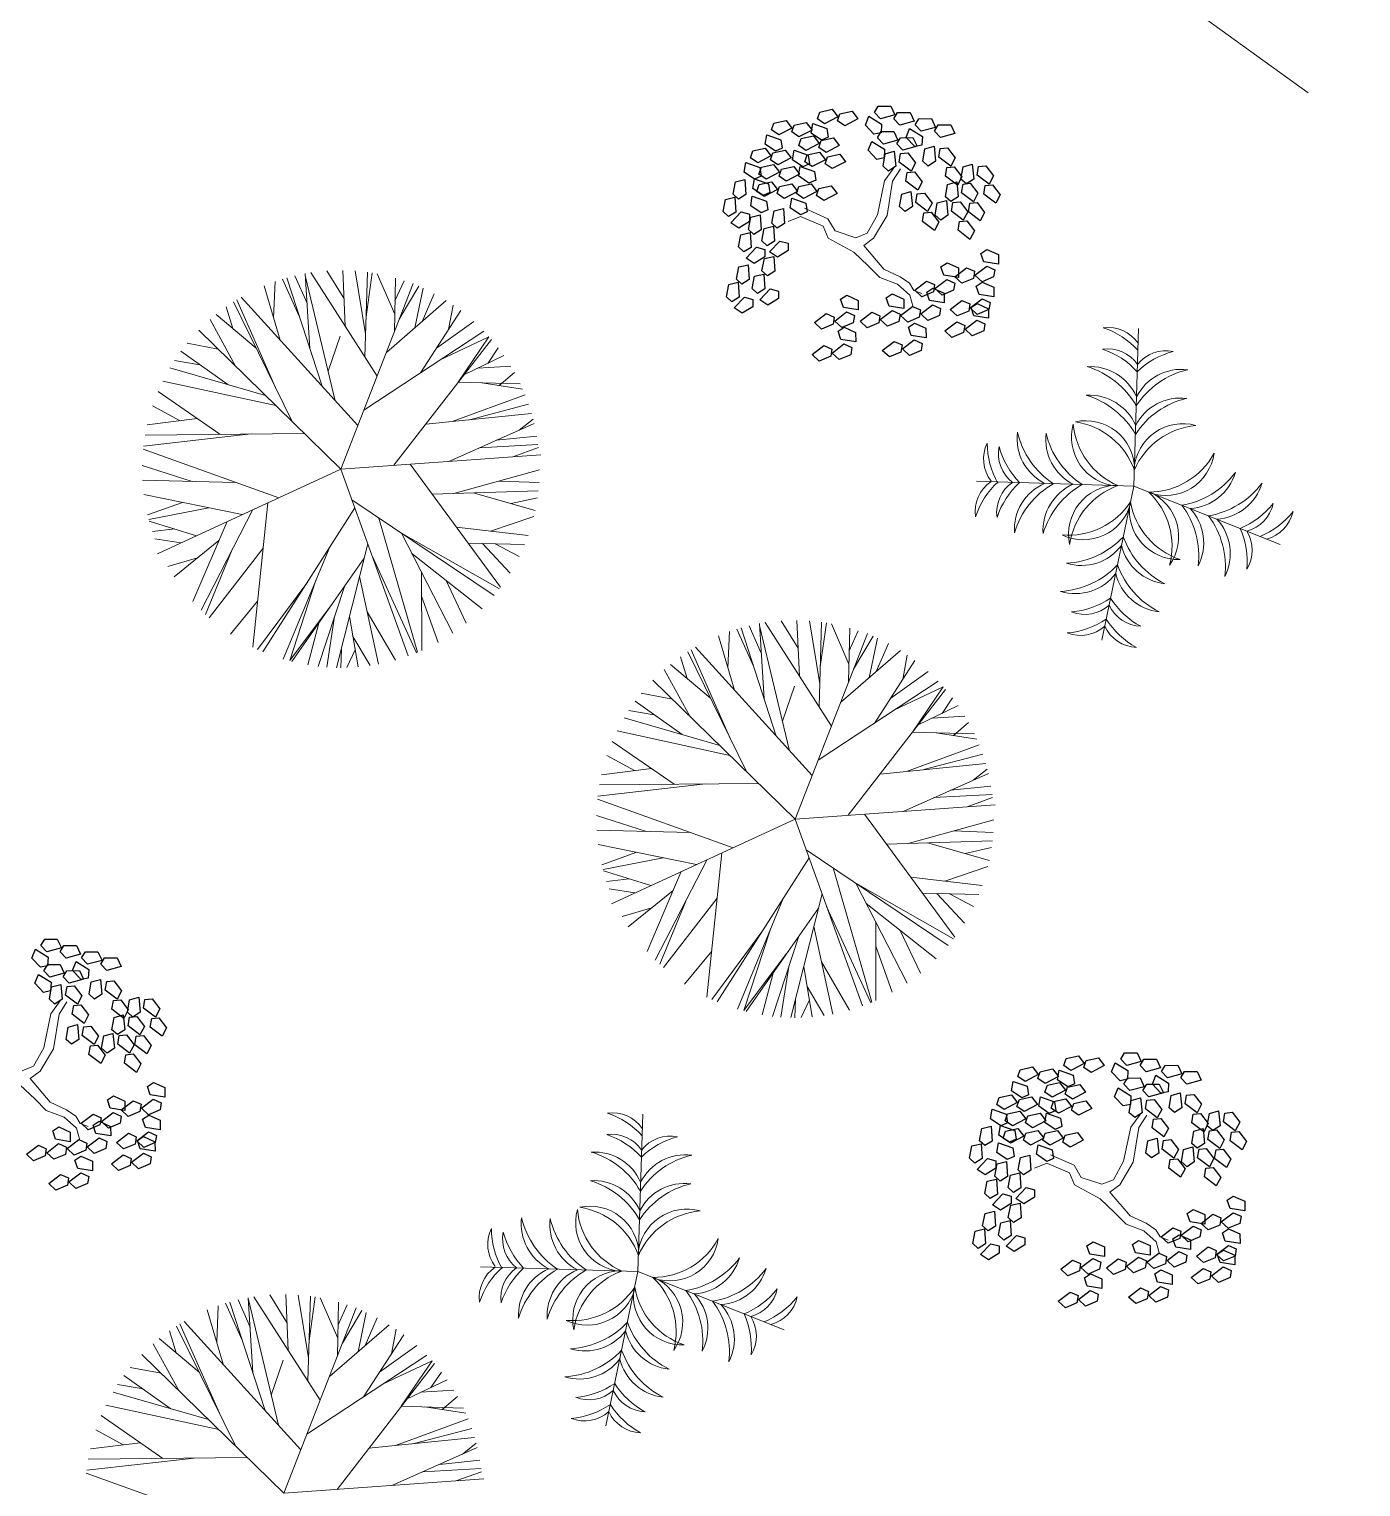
# Model space of a CAD drawing. Header units: millimetres. Extents: x 997 to 4249, y 599 to 1440.
# Drawn here: x 1745.35 to 1771.15, y 745.61 to 773.84 of the extents above; entities that cross this region are included whole.
import ezdxf

# ---------------------------------------------------------------- set-up
doc = ezdxf.new("R2010")
doc.units = ezdxf.units.MM
doc.linetypes.add('Continuo', pattern=[0])
doc.linetypes.add('DASHED', pattern=[19.05, 12.7, -6.35])
doc.layers.add('cercas existentes', color=18, linetype='Continuous')
doc.layers.add('taludes', color=9, linetype='Continuous')

# ---------------------------------------------------------------- blocks, each defined once
blk = doc.blocks.new('L', base_point=(1.3683, 0.5913))
at = {"linetype": 'Continuo'}
for p, q in [((1.2809, 0.65), (1.3117, 0.675)), ((1.3117, 0.675), (1.3419, 0.6213)), ((1.2937, 0.5998), (1.2809, 0.65)), ((1.3419, 0.6213), (1.3225, 0.5909)), ((1.2753, 0.5668), (1.3061, 0.5917)), ((1.2881, 0.5166), (1.2753, 0.5668)), ((1.3225, 0.5909), (1.2937, 0.5998)), ((1.3061, 0.5917), (1.3362, 0.538)), ((1.337, 0.4891), (1.3557, 0.5478)), ((1.3557, 0.5478), (1.3911, 0.5544)), ((1.3911, 0.5544), (1.4042, 0.5272)), ((1.3169, 0.5076), (1.2881, 0.5166)), ((1.3362, 0.538), (1.3169, 0.5076)), ((1.3763, 0.4836), (1.337, 0.4891)), ((1.4042, 0.5272), (1.3763, 0.4836))]:
    blk.add_line(p, q, dxfattribs=at)
blk = doc.blocks.new('gtfoods1')
at = {"layer": 'taludes', "linetype": 'Continuo', "lineweight": 5, "extrusion": (-0.012368, -0.016489, 0.999788)}
for p, q in [((-162.533, 109.985, 12.097), (-162.351, 110.236, 12.103)), ((-162.374, 109.98, 12.099), (-162.222, 110.218, 12.104)), ((-162.669, 109.328, 12.084), (-162.533, 109.985, 12.097)), ((-162.482, 109.309, 12.086), (-162.374, 109.98, 12.099)), ((-164.16, 109.294, 12.065), (-164.394, 109.194, 12.061)), ((-163.717, 109.105, 12.068), (-164.16, 109.294, 12.065)), ((-163.626, 109.25, 12.071), (-164.083, 109.454, 12.069)), ((-163.489, 109.016, 12.069), (-163.626, 109.25, 12.071)), ((-162.868, 108.97, 12.076), (-162.669, 109.328, 12.084)), ((-162.741, 108.871, 12.076), (-162.482, 109.309, 12.086)), ((-163.624, 108.872, 12.065), (-163.717, 109.105, 12.068)), ((-163.088, 108.882, 12.072), (-163.489, 109.016, 12.069)), ((-163.088, 108.882, 12.072), (-162.868, 108.97, 12.076)), ((-163.126, 108.6, 12.067), (-163.624, 108.872, 12.065)), ((-162.934, 108.729, 12.071), (-162.741, 108.871, 12.076)), ((-162.934, 108.729, 12.071), (-162.543, 108.271, 12.068)), ((-163.126, 108.6, 12.067), (-162.845, 108.335, 12.066)), ((-162.845, 108.335, 12.066), (-162.62, 108.112, 12.065)), ((-162.543, 108.271, 12.068), (-162.23, 108.126, 12.07)), ((-162.23, 108.126, 12.07), (-162.045, 107.999, 12.07)), ((-162.62, 108.112, 12.065), (-162.278, 107.979, 12.067)), ((-162.278, 107.979, 12.067), (-162.038, 107.769, 12.066)), ((-162.045, 107.999, 12.07), (-161.963, 107.861, 12.069)), ((-161.963, 107.861, 12.069), (-161.806, 107.803, 12.07)), ((-162.038, 107.769, 12.066), (-161.973, 107.538, 12.063)), ((-178.68, 93.853, 12.097), (-178.498, 94.104, 12.103)), ((-178.521, 93.848, 12.099), (-178.369, 94.086, 12.104)), ((-178.816, 93.196, 12.084), (-178.68, 93.853, 12.097)), ((-178.628, 93.177, 12.086), (-178.521, 93.848, 12.099)), ((-179.015, 92.838, 12.076), (-178.816, 93.196, 12.084)), ((-178.888, 92.74, 12.076), (-178.628, 93.177, 12.086)), ((-179.235, 92.751, 12.072), (-179.015, 92.838, 12.076)), ((-179.08, 92.597, 12.071), (-178.888, 92.74, 12.076)), ((-179.08, 92.597, 12.071), (-178.69, 92.14, 12.068)), ((-179.273, 92.468, 12.067), (-178.992, 92.203, 12.066)), ((-178.992, 92.203, 12.066), (-178.767, 91.98, 12.065)), ((-178.69, 92.14, 12.068), (-178.376, 91.995, 12.07)), ((-178.767, 91.98, 12.065), (-178.424, 91.848, 12.067)), ((-178.424, 91.848, 12.067), (-178.185, 91.638, 12.066)), ((-178.376, 91.995, 12.07), (-178.192, 91.867, 12.07)), ((-178.192, 91.867, 12.07), (-178.11, 91.73, 12.069)), ((-157.762, 91.654, 12.097), (-157.581, 91.904, 12.103)), ((-157.603, 91.649, 12.099), (-157.451, 91.887, 12.104)), ((-178.185, 91.638, 12.066), (-178.12, 91.406, 12.063)), ((-178.11, 91.73, 12.069), (-177.953, 91.671, 12.07)), ((-157.899, 90.997, 12.084), (-157.762, 91.654, 12.097)), ((-157.711, 90.977, 12.086), (-157.603, 91.649, 12.099)), ((-159.389, 90.963, 12.065), (-159.624, 90.862, 12.061)), ((-158.947, 90.773, 12.068), (-159.389, 90.963, 12.065)), ((-158.855, 90.919, 12.071), (-159.312, 91.122, 12.069)), ((-158.718, 90.685, 12.069), (-158.855, 90.919, 12.071)), ((-158.098, 90.638, 12.076), (-157.899, 90.997, 12.084)), ((-157.971, 90.54, 12.076), (-157.711, 90.977, 12.086)), ((-158.853, 90.541, 12.065), (-158.947, 90.773, 12.068)), ((-158.318, 90.551, 12.072), (-158.718, 90.685, 12.069)), ((-158.318, 90.551, 12.072), (-158.098, 90.638, 12.076)), ((-158.355, 90.269, 12.067), (-158.853, 90.541, 12.065)), ((-158.163, 90.398, 12.071), (-157.971, 90.54, 12.076)), ((-158.163, 90.398, 12.071), (-157.773, 89.94, 12.068)), ((-158.355, 90.269, 12.067), (-158.074, 90.003, 12.066)), ((-158.074, 90.003, 12.066), (-157.85, 89.78, 12.065)), ((-157.85, 89.78, 12.065), (-157.507, 89.648, 12.067)), ((-157.773, 89.94, 12.068), (-157.459, 89.795, 12.07)), ((-157.459, 89.795, 12.07), (-157.275, 89.668, 12.07)), ((-157.507, 89.648, 12.067), (-157.268, 89.438, 12.066)), ((-157.275, 89.668, 12.07), (-157.193, 89.53, 12.069)), ((-157.193, 89.53, 12.069), (-157.035, 89.471, 12.07)), ((-157.268, 89.438, 12.066), (-157.203, 89.207, 12.063))]:
    blk.add_line(p, q, dxfattribs=at)
at = {"layer": 'taludes', "lineweight": 5, "extrusion": (-0.01642, -0.01246, 0.999788)}
for p, q in [((-173.717, 107.614, 12.104), (-173.951, 108.145, 12.107)), ((-173.663, 106.733, 12.094), (-173.752, 108.186, 12.111)), ((-173.169, 105.722, 12.09), (-173.75, 108.151, 12.11)), ((-172.359, 106.201, 12.109), (-173.642, 108.205, 12.113)), ((-173.002, 107.709, 12.117), (-173.331, 108.24, 12.118)), ((-172.978, 107.169, 12.111), (-173.026, 108.249, 12.124)), ((-172.584, 107.023, 12.116), (-172.783, 108.239, 12.127)), ((-172.598, 106.574, 12.11), (-172.547, 108.214, 12.131)), ((-172.574, 107.352, 12.12), (-172.456, 108.201, 12.132)), ((-172.018, 107.403, 12.13), (-172.358, 108.184, 12.134)), ((-174.238, 106.898, 12.087), (-174.545, 107.952, 12.095)), ((-174.363, 107.329, 12.09), (-174.334, 108.033, 12.099)), ((-173.867, 107.362, 12.099), (-174.191, 108.079, 12.102)), ((-173.426, 106.005, 12.089), (-174.108, 108.104, 12.104)), ((-173.061, 104.402, 12.075), (-171.66, 107.993, 12.143)), ((-172.025, 107.057, 12.125), (-172.004, 108.101, 12.138)), ((-172.013, 107.661, 12.133), (-171.836, 108.049, 12.141)), ((-171.929, 107.305, 12.13), (-171.552, 107.941, 12.144)), ((-171.626, 107.139, 12.133), (-171.465, 107.902, 12.145)), ((-174.002, 105.32, 12.071), (-175.141, 107.639, 12.081)), ((-174.312, 105.951, 12.074), (-175.077, 107.679, 12.083)), ((-172.733, 105.242, 12.091), (-174.993, 107.729, 12.085)), ((-172.18, 106.66, 12.118), (-171.02, 107.663, 12.149)), ((-171.488, 107.258, 12.136), (-171.254, 107.798, 12.147)), ((-170.976, 107.103, 12.143), (-170.888, 107.576, 12.15)), ((-175.1, 106.392, 12.066), (-175.595, 107.297, 12.069)), ((-174.701, 106.744, 12.077), (-175.477, 107.396, 12.073)), ((-175.151, 107.122, 12.075), (-175.28, 107.545, 12.078)), ((-171.517, 106.267, 12.124), (-170.739, 107.469, 12.151)), ((-173.061, 104.402, 12.075), (-175.814, 107.089, 12.063)), ((-172.615, 105.544, 12.097), (-170.293, 107.073, 12.154)), ((-171.208, 106.744, 12.135), (-170.487, 107.261, 12.153)), ((-175.439, 106.723, 12.065), (-176.04, 106.837, 12.056)), ((-173.307, 106.297, 12.095), (-173.076, 106.975, 12.107)), ((-172.033, 104.475, 12.093), (-170.146, 106.912, 12.154)), ((-171.149, 106.509, 12.133), (-170.192, 106.965, 12.154)), ((-170.192, 106.965, 12.154), (-170.787, 106.084, 12.133)), ((-170.214, 106.448, 12.147), (-170.012, 106.748, 12.154)), ((-175.79, 106.422, 12.055), (-176.282, 106.506, 12.048)), ((-175.249, 106.037, 12.059), (-176.159, 106.683, 12.053)), ((-170.676, 106.228, 12.137), (-169.903, 106.598, 12.154)), ((-174.522, 105.828, 12.069), (-176.372, 106.361, 12.045)), ((-170.406, 106.357, 12.143), (-169.772, 106.396, 12.154)), ((-169.995, 106.019, 12.146), (-169.7, 106.272, 12.154)), ((-175.405, 105.076, 12.045), (-176.603, 105.905, 12.036)), ((-174.323, 105.633, 12.07), (-176.51, 106.106, 12.04)), ((-170.787, 106.084, 12.133), (-169.585, 106.049, 12.153)), ((-170.332, 106.07, 12.141), (-169.54, 105.95, 12.152)), ((-176.174, 105.338, 12.036), (-176.707, 105.629, 12.03)), ((-170.902, 105.325, 12.122), (-169.493, 105.839, 12.152)), ((-170.567, 105.358, 12.128), (-169.424, 105.656, 12.15)), ((-175.844, 105.379, 12.041), (-176.811, 105.259, 12.024)), ((-171.415, 105.273, 12.113), (-169.368, 105.479, 12.149)), ((-169.61, 105.153, 12.141), (-169.338, 105.369, 12.148)), ((-174.799, 105.082, 12.055), (-176.882, 104.847, 12.018)), ((-173.769, 105.093, 12.072), (-176.851, 105.061, 12.021)), ((-170.969, 104.55, 12.111), (-169.316, 105.284, 12.147)), ((-170.05, 104.958, 12.131), (-169.267, 105.039, 12.145)), ((-174.264, 103.846, 12.048), (-176.889, 104.786, 12.017)), ((-170.371, 104.815, 12.124), (-169.243, 104.878, 12.144)), ((-169.731, 104.638, 12.133), (-169.236, 104.817, 12.143)), ((-175.941, 104.162, 12.025), (-176.907, 104.472, 12.013)), ((-173.061, 104.402, 12.075), (-169.186, 104.677, 12.142)), ((-171.718, 104.497, 12.098), (-169.967, 102.115, 12.097)), ((-175.093, 104.143, 12.038), (-176.902, 104.184, 12.009)), ((-173.061, 104.402, 12.075), (-176.615, 102.762, 11.996)), ((-173.061, 104.402, 12.075), (-171.755, 100.782, 12.051)), ((-170.87, 103.929, 12.105), (-169.214, 104.386, 12.138)), ((-169.996, 104.17, 12.122), (-169.222, 104.143, 12.135)), ((-174.97, 103.521, 12.033), (-176.876, 103.91, 12.006)), ((-171.291, 103.916, 12.098), (-169.237, 103.979, 12.133)), ((-170.498, 103.94, 12.111), (-169.298, 103.602, 12.127)), ((-176.129, 103.757, 12.017), (-176.804, 103.513, 12.002)), ((-175.616, 103.653, 12.024), (-176.782, 103.424, 12.002)), ((-174.764, 103.616, 12.037), (-175.77, 101.67, 11.996)), ((-174.478, 103.748, 12.044), (-174.768, 100.954, 12.004)), ((-172.789, 103.648, 12.07), (-174.57, 100.863, 12.006)), ((-172.846, 103.805, 12.071), (-170.094, 101.952, 12.093)), ((-169.765, 103.733, 12.121), (-169.254, 103.847, 12.131)), ((-175.858, 103.111, 12.013), (-176.774, 103.395, 12.001)), ((-175.266, 103.384, 12.026), (-175.929, 101.838, 11.996)), ((-172.323, 103.453, 12.075), (-171.574, 100.853, 12.055)), ((-170.161, 103.201, 12.108), (-169.324, 103.485, 12.125)), ((-176.277, 103.241, 12.008), (-176.713, 103.192, 12)), ((-176.163, 102.97, 12.006), (-176.662, 103.048, 11.999)), ((-171.887, 103.16, 12.079), (-169.99, 102.084, 12.097)), ((-171.887, 103.16, 12.079), (-170.893, 101.223, 12.071)), ((-170.822, 103.277, 12.098), (-169.435, 103.116, 12.119)), ((-175.422, 103.019, 12.019), (-176.291, 102.313, 11.996)), ((-175.181, 102.81, 12.02), (-175.684, 101.588, 11.997)), ((-174.569, 102.87, 12.031), (-175.613, 101.523, 11.997)), ((-173.291, 102.862, 12.052), (-174.18, 100.721, 12.011)), ((-172.539, 102.954, 12.066), (-173.143, 100.555, 12.026)), ((-171.685, 102.766, 12.077), (-170.327, 101.694, 12.086)), ((-170.593, 102.967, 12.098), (-169.503, 102.938, 12.115)), ((-170.317, 102.959, 12.102), (-169.783, 102.388, 12.104)), ((-170.071, 102.953, 12.106), (-169.606, 102.708, 12.111)), ((-175.836, 102.683, 12.008), (-176.413, 102.515, 11.996)), ((-172.608, 102.676, 12.061), (-174.01, 100.674, 12.013)), ((-172.45, 102.708, 12.064), (-171.594, 100.845, 12.055)), ((-173.703, 102.218, 12.037), (-174.673, 100.909, 12.005)), ((-173.545, 102.251, 12.04), (-174.052, 100.693, 12.013)), ((-172.699, 102.318, 12.055), (-172.33, 100.624, 12.04)), ((-171.499, 102.403, 12.076), (-171.495, 100.887, 12.057)), ((-171.024, 102.244, 12.082), (-170.631, 101.419, 12.078)), ((-172.991, 102.13, 12.048), (-173.499, 100.579, 12.02)), ((-171.498, 101.94, 12.07), (-171.178, 101.046, 12.064)), ((-174.676, 101.841, 12.017), (-175.201, 101.205, 12)), ((-173.225, 101.796, 12.04), (-174.052, 100.693, 12.013)), ((-172.55, 101.636, 12.049), (-172.006, 100.702, 12.046)), ((-173.489, 101.419, 12.031), (-173.701, 100.608, 12.017)), ((-173.183, 101.544, 12.037), (-173.336, 100.564, 12.023)), ((-172.893, 101.546, 12.042), (-172.728, 100.569, 12.033)), ((-164.918, 100.836, 12.104), (-165.152, 101.368, 12.107)), ((-164.864, 99.955, 12.094), (-164.953, 101.409, 12.111)), ((-164.37, 98.944, 12.09), (-164.951, 101.374, 12.11)), ((-163.56, 99.424, 12.109), (-164.843, 101.428, 12.113)), ((-164.203, 100.931, 12.117), (-164.533, 101.462, 12.118)), ((-164.179, 100.391, 12.111), (-164.227, 101.471, 12.124)), ((-163.785, 100.245, 12.116), (-163.984, 101.462, 12.127)), ((-163.799, 99.797, 12.11), (-163.748, 101.437, 12.131)), ((-163.775, 100.574, 12.12), (-163.657, 101.424, 12.132)), ((-163.219, 100.625, 12.13), (-163.559, 101.407, 12.134)), ((-172.828, 101.158, 12.038), (-172.496, 100.596, 12.037)), ((-165.439, 100.12, 12.087), (-165.746, 101.174, 12.095)), ((-165.564, 100.551, 12.09), (-165.535, 101.255, 12.099)), ((-165.068, 100.585, 12.099), (-165.393, 101.302, 12.102)), ((-164.628, 99.227, 12.089), (-165.309, 101.327, 12.104)), ((-164.262, 97.624, 12.075), (-162.861, 101.215, 12.143)), ((-163.226, 100.28, 12.125), (-163.205, 101.323, 12.138)), ((-163.214, 100.884, 12.133), (-163.038, 101.271, 12.141)), ((-163.13, 100.528, 12.13), (-162.753, 101.163, 12.144)), ((-162.828, 100.361, 12.133), (-162.666, 101.125, 12.145)), ((-173.052, 100.915, 12.032), (-173.065, 100.554, 12.027)), ((-172.784, 100.898, 12.036), (-172.945, 100.556, 12.029)), ((-165.203, 98.542, 12.071), (-166.342, 100.862, 12.081)), ((-165.513, 99.174, 12.074), (-166.278, 100.901, 12.083)), ((-163.934, 98.464, 12.091), (-166.194, 100.952, 12.085)), ((-163.381, 99.883, 12.118), (-162.221, 100.885, 12.149)), ((-162.689, 100.481, 12.136), (-162.455, 101.021, 12.147)), ((-162.177, 100.326, 12.143), (-162.09, 100.799, 12.15)), ((-166.301, 99.614, 12.066), (-166.797, 100.519, 12.069)), ((-165.902, 99.966, 12.077), (-166.678, 100.619, 12.073)), ((-166.352, 100.345, 12.075), (-166.481, 100.768, 12.078)), ((-162.718, 99.49, 12.124), (-161.94, 100.691, 12.151)), ((-164.262, 97.624, 12.075), (-167.016, 100.312, 12.063)), ((-163.816, 98.767, 12.097), (-161.494, 100.295, 12.154)), ((-162.409, 99.967, 12.135), (-161.688, 100.483, 12.153)), ((-166.64, 99.945, 12.065), (-167.241, 100.06, 12.056)), ((-164.508, 99.519, 12.095), (-164.277, 100.198, 12.107)), ((-163.234, 97.697, 12.093), (-161.347, 100.135, 12.154)), ((-162.35, 99.732, 12.133), (-161.393, 100.187, 12.154)), ((-161.393, 100.187, 12.154), (-161.988, 99.306, 12.133)), ((-161.416, 99.671, 12.147), (-161.214, 99.971, 12.154)), ((-166.991, 99.644, 12.055), (-167.483, 99.729, 12.048)), ((-166.45, 99.26, 12.059), (-167.36, 99.906, 12.053)), ((-161.877, 99.451, 12.137), (-161.104, 99.82, 12.154)), ((-165.723, 99.05, 12.069), (-167.573, 99.583, 12.045)), ((-161.607, 99.58, 12.143), (-160.973, 99.619, 12.154)), ((-161.196, 99.242, 12.146), (-160.901, 99.495, 12.154)), ((-166.606, 98.299, 12.045), (-167.804, 99.128, 12.036)), ((-165.524, 98.856, 12.07), (-167.711, 99.329, 12.04)), ((-161.988, 99.306, 12.133), (-160.786, 99.272, 12.153)), ((-161.533, 99.293, 12.141), (-160.741, 99.173, 12.152)), ((-167.376, 98.561, 12.036), (-167.908, 98.852, 12.03)), ((-162.103, 98.547, 12.122), (-160.694, 99.062, 12.152)), ((-161.768, 98.581, 12.128), (-160.625, 98.878, 12.15)), ((-167.045, 98.602, 12.041), (-168.012, 98.482, 12.024)), ((-162.616, 98.496, 12.113), (-160.569, 98.701, 12.149)), ((-160.811, 98.376, 12.141), (-160.539, 98.592, 12.148)), ((-166, 98.305, 12.055), (-168.083, 98.07, 12.018)), ((-164.97, 98.315, 12.072), (-168.052, 98.284, 12.021)), ((-162.17, 97.773, 12.111), (-160.518, 98.506, 12.147)), ((-161.251, 98.181, 12.131), (-160.468, 98.261, 12.145)), ((-165.465, 97.069, 12.048), (-168.09, 98.009, 12.017)), ((-161.573, 98.038, 12.124), (-160.445, 98.1, 12.144)), ((-160.932, 97.861, 12.133), (-160.438, 98.04, 12.143)), ((-167.142, 97.385, 12.025), (-168.109, 97.694, 12.013)), ((-164.262, 97.624, 12.075), (-160.387, 97.899, 12.142)), ((-162.919, 97.72, 12.098), (-161.168, 95.337, 12.097)), ((-166.294, 97.366, 12.038), (-168.103, 97.407, 12.009)), ((-164.262, 97.624, 12.075), (-167.816, 95.984, 11.996)), ((-164.262, 97.624, 12.075), (-162.957, 94.005, 12.051)), ((-162.071, 97.152, 12.105), (-160.415, 97.609, 12.138)), ((-161.197, 97.393, 12.122), (-160.424, 97.365, 12.135)), ((-166.171, 96.743, 12.033), (-168.077, 97.133, 12.006)), ((-162.492, 97.139, 12.098), (-160.438, 97.202, 12.133)), ((-161.699, 97.163, 12.111), (-160.499, 96.824, 12.127)), ((-167.33, 96.98, 12.017), (-168.005, 96.736, 12.002)), ((-166.817, 96.875, 12.024), (-167.983, 96.647, 12.002)), ((-165.965, 96.839, 12.037), (-166.971, 94.893, 11.996)), ((-165.679, 96.97, 12.044), (-165.969, 94.177, 12.004)), ((-163.99, 96.87, 12.07), (-165.771, 94.085, 12.006)), ((-164.047, 97.028, 12.071), (-161.295, 95.175, 12.093)), ((-160.966, 96.956, 12.121), (-160.455, 97.07, 12.131)), ((-167.059, 96.334, 12.013), (-167.975, 96.618, 12.001)), ((-166.467, 96.607, 12.026), (-167.13, 95.061, 11.996)), ((-163.524, 96.676, 12.075), (-162.775, 94.076, 12.055)), ((-161.362, 96.423, 12.108), (-160.526, 96.708, 12.125)), ((-167.478, 96.464, 12.008), (-167.914, 96.415, 12)), ((-167.364, 96.193, 12.006), (-167.863, 96.271, 11.999)), ((-163.088, 96.382, 12.079), (-161.191, 95.307, 12.097)), ((-163.088, 96.382, 12.079), (-162.094, 94.446, 12.071)), ((-162.023, 96.5, 12.098), (-160.636, 96.339, 12.119)), ((-166.624, 96.242, 12.019), (-167.493, 95.536, 11.996)), ((-166.382, 96.032, 12.02), (-166.885, 94.811, 11.997)), ((-165.77, 96.093, 12.031), (-166.814, 94.746, 11.997)), ((-164.492, 96.085, 12.052), (-165.381, 93.944, 12.011)), ((-163.74, 96.176, 12.066), (-164.344, 93.778, 12.026)), ((-162.886, 95.988, 12.077), (-161.528, 94.917, 12.086)), ((-161.794, 96.189, 12.098), (-160.704, 96.16, 12.115)), ((-161.518, 96.182, 12.102), (-160.984, 95.61, 12.104)), ((-161.273, 96.175, 12.106), (-160.807, 95.931, 12.111)), ((-167.037, 95.906, 12.008), (-167.614, 95.737, 11.996)), ((-163.809, 95.899, 12.061), (-165.211, 93.896, 12.013)), ((-163.651, 95.931, 12.064), (-162.796, 94.067, 12.055)), ((-164.904, 95.44, 12.037), (-165.874, 94.131, 12.005)), ((-164.746, 95.474, 12.04), (-165.253, 93.915, 12.013)), ((-163.9, 95.54, 12.055), (-163.531, 93.847, 12.04)), ((-162.7, 95.626, 12.076), (-162.696, 94.11, 12.057)), ((-162.225, 95.467, 12.082), (-161.832, 94.641, 12.078)), ((-164.192, 95.353, 12.048), (-164.7, 93.802, 12.02)), ((-162.699, 95.162, 12.07), (-162.379, 94.269, 12.064)), ((-165.877, 95.064, 12.017), (-166.402, 94.428, 12)), ((-164.426, 95.018, 12.04), (-165.253, 93.915, 12.013)), ((-163.751, 94.858, 12.049), (-163.207, 93.924, 12.046)), ((-164.69, 94.641, 12.031), (-164.903, 93.831, 12.017)), ((-164.384, 94.767, 12.037), (-164.538, 93.787, 12.023)), ((-164.094, 94.769, 12.042), (-163.929, 93.791, 12.033)), ((-164.029, 94.38, 12.038), (-163.697, 93.819, 12.037)), ((-164.253, 94.138, 12.032), (-164.266, 93.777, 12.027)), ((-163.985, 94.121, 12.036), (-164.146, 93.779, 12.029)), ((-173.462, 86.369, 12.109), (-174.745, 88.373, 12.113)), ((-174.105, 87.876, 12.117), (-174.434, 88.407, 12.118)), ((-174.081, 87.336, 12.111), (-174.128, 88.416, 12.124)), ((-173.687, 87.19, 12.116), (-173.886, 88.406, 12.127)), ((-173.701, 86.742, 12.11), (-173.65, 88.382, 12.131)), ((-173.677, 87.519, 12.12), (-173.559, 88.369, 12.132)), ((-175.341, 87.065, 12.087), (-175.648, 88.119, 12.095)), ((-175.466, 87.496, 12.09), (-175.437, 88.2, 12.099)), ((-174.97, 87.53, 12.099), (-175.294, 88.247, 12.102)), ((-174.529, 86.172, 12.089), (-175.211, 88.271, 12.104)), ((-174.82, 87.781, 12.104), (-175.053, 88.312, 12.107)), ((-174.766, 86.9, 12.094), (-174.855, 88.354, 12.111)), ((-174.272, 85.889, 12.09), (-174.853, 88.319, 12.11)), ((-174.164, 84.569, 12.075), (-172.763, 88.16, 12.143)), ((-173.121, 87.57, 12.13), (-173.46, 88.352, 12.134)), ((-173.128, 87.225, 12.125), (-173.107, 88.268, 12.138)), ((-173.116, 87.829, 12.133), (-172.939, 88.216, 12.141)), ((-173.031, 87.472, 12.13), (-172.655, 88.108, 12.144)), ((-175.104, 85.487, 12.071), (-176.243, 87.806, 12.081)), ((-175.415, 86.119, 12.074), (-176.18, 87.846, 12.083)), ((-173.836, 85.409, 12.091), (-176.096, 87.896, 12.085)), ((-173.283, 86.828, 12.118), (-172.123, 87.83, 12.149)), ((-172.729, 87.306, 12.133), (-172.568, 88.07, 12.145)), ((-172.591, 87.426, 12.136), (-172.357, 87.966, 12.147)), ((-175.804, 86.911, 12.077), (-176.58, 87.564, 12.073)), ((-176.254, 87.29, 12.075), (-176.382, 87.713, 12.078)), ((-172.62, 86.434, 12.124), (-171.842, 87.636, 12.151)), ((-172.079, 87.27, 12.143), (-171.991, 87.744, 12.15)), ((-174.164, 84.569, 12.075), (-176.917, 87.257, 12.063)), ((-176.203, 86.559, 12.066), (-176.698, 87.464, 12.069)), ((-173.718, 85.712, 12.097), (-171.396, 87.24, 12.154)), ((-172.311, 86.912, 12.135), (-171.59, 87.428, 12.153)), ((-176.542, 86.89, 12.065), (-177.142, 87.005, 12.056)), ((-174.41, 86.464, 12.095), (-174.179, 87.142, 12.107)), ((-173.136, 84.642, 12.093), (-171.249, 87.079, 12.154)), ((-172.252, 86.677, 12.133), (-171.295, 87.132, 12.154)), ((-171.295, 87.132, 12.154), (-171.89, 86.251, 12.133)), ((-176.893, 86.589, 12.055), (-177.385, 86.674, 12.048)), ((-176.352, 86.205, 12.059), (-177.262, 86.851, 12.053)), ((-171.778, 86.395, 12.137), (-171.005, 86.765, 12.154)), ((-171.317, 86.616, 12.147), (-171.115, 86.915, 12.154)), ((-175.625, 85.995, 12.069), (-177.475, 86.528, 12.045)), ((-171.509, 86.524, 12.143), (-170.874, 86.564, 12.154)), ((-171.098, 86.187, 12.146), (-170.802, 86.44, 12.154)), ((-175.425, 85.801, 12.07), (-177.613, 86.274, 12.04)), ((-171.89, 86.251, 12.133), (-170.687, 86.217, 12.153)), ((-171.435, 86.238, 12.141), (-170.642, 86.118, 12.152)), ((-176.508, 85.243, 12.045), (-177.705, 86.072, 12.036)), ((-172.005, 85.492, 12.122), (-170.596, 86.007, 12.152)), ((-171.67, 85.526, 12.128), (-170.527, 85.823, 12.15)), ((-176.946, 85.547, 12.041), (-177.914, 85.427, 12.024)), ((-177.277, 85.506, 12.036), (-177.81, 85.797, 12.03)), ((-172.517, 85.441, 12.113), (-170.471, 85.646, 12.149)), ((-170.713, 85.321, 12.141), (-170.441, 85.537, 12.148)), ((-174.872, 85.26, 12.072), (-177.954, 85.228, 12.021)), ((-172.072, 84.718, 12.111), (-170.419, 85.451, 12.147)), ((-175.901, 85.25, 12.055), (-177.985, 85.015, 12.018)), ((-171.474, 84.983, 12.124), (-170.346, 85.045, 12.144)), ((-171.153, 85.126, 12.131), (-170.37, 85.206, 12.145)), ((-170.834, 84.805, 12.133), (-170.339, 84.985, 12.143)), ((-175.367, 84.014, 12.048), (-177.992, 84.954, 12.017)), ((-174.164, 84.569, 12.075), (-170.289, 84.844, 12.142))]:
    blk.add_line(p, q, dxfattribs=at)
at = {"layer": 'taludes', "linetype": 'Continuous', "lineweight": 5}
for p, q in [((-157.609, 107.121, 12.071), (-157.701, 104.072, 12.071)), ((-160.75, 104.164, 12.071), (-157.701, 104.072, 12.071)), ((-158.321, 101.085, 12.071), (-157.701, 104.072, 12.071)), ((-154.867, 102.942, 12.071), (-157.701, 104.072, 12.071)), ((-167.214, 91.911, 12.071), (-167.306, 88.862, 12.071)), ((-170.356, 88.954, 12.071), (-167.306, 88.862, 12.071)), ((-167.927, 85.875, 12.071), (-167.306, 88.862, 12.071)), ((-164.472, 87.732, 12.071), (-167.306, 88.862, 12.071))]:
    blk.add_line(p, q, dxfattribs=at)
at = {"layer": 'taludes', "linetype": 'DASHED', "lineweight": 5, "ltscale": 0.25}
blk.add_lwpolyline([(0, 0), (-166.893, 120.779), (-198.481, 138.664), (-206.292, 144.271), (-240.409, 161.989), (-250.491, 162.784), (-255.881, 164.617), (-262.783, 165.519), (-267.413, 167.477), (-278.409, 170.104), (-300.406, 173.297), (-310.753, 169.861), (-320.828, 172.706), (-341.375, 180.171)], dxfattribs=at)
at = {"layer": 'taludes', "linetype": 'Continuous', "lineweight": 5}
for centre, radius, start, end in [((-158.197, 106.441, 12.071), 0.704, 34.5568, 97.8912), ((-158.793, 105.634, 12.071), 1.585, 42.3431, 71.6462), ((-158.209, 106.025, 12.071), 0.704, 34.5568, 97.8912), ((-158.805, 105.218, 12.071), 1.585, 42.3431, 71.6462), ((-156.529, 105.149, 12.071), 1.585, 104.8875, 134.1905), ((-157.075, 105.991, 12.071), 0.704, 78.6425, 141.9769), ((-158.543, 105.411, 12.071), 0.975, 23.5157, 93.6605), ((-159.075, 104.819, 12.071), 1.635, 29.638, 73.3034), ((-156.284, 104.734, 12.071), 1.635, 103.2303, 146.8956), ((-156.779, 105.358, 12.071), 0.975, 82.8731, 153.0179), ((-158.559, 104.857, 12.071), 0.975, 23.5157, 93.6605), ((-159.091, 104.264, 12.071), 1.635, 29.638, 73.3034), ((-156.301, 104.18, 12.071), 1.635, 103.2303, 146.8956), ((-156.796, 104.803, 12.071), 0.975, 82.8731, 153.0179), ((-158.634, 104.386, 12.071), 0.951, 1.6928, 101.9014), ((-159.043, 103.894, 12.071), 1.438, 19.9333, 81.4546), ((-158.987, 104.993, 12.071), 0.975, 172.8731, 243.0179), ((-158.363, 105.488, 12.071), 1.635, 193.2303, 236.8956), ((-158.432, 104.976, 12.071), 0.975, 172.8731, 243.0179), ((-157.809, 105.472, 12.071), 1.635, 193.2303, 236.8956), ((-157.958, 105.022, 12.071), 0.951, 164.6323, 264.8409), ((-157.442, 105.401, 12.071), 1.438, 185.079, 246.6004), ((-156.751, 104.329, 12.071), 0.951, 74.6323, 174.8409), ((-156.371, 103.813, 12.071), 1.438, 95.079, 156.6004), ((-159.908, 104.597, 12.071), 0.704, 154.0494, 217.3837), ((-158.956, 104.914, 12.071), 1.585, 180.2943, 209.5974), ((-159.62, 104.698, 12.071), 0.704, 168.6425, 231.9769), ((-158.778, 105.244, 12.071), 1.585, 194.8875, 224.1905), ((-157.409, 105.395, 12.071), 1.438, 269.9333, 331.4546), ((-157.087, 104.841, 12.071), 0.951, 251.6928, 351.9014), ((-157.045, 105.313, 12.071), 1.635, 279.638, 323.3034), ((-156.67, 104.61, 12.071), 0.975, 273.5157, 343.6605), ((-160.07, 103.576, 12.071), 0.704, 124.5568, 187.8912), ((-159.263, 102.98, 12.071), 1.585, 132.3431, 161.6462), ((-159.654, 103.563, 12.071), 0.704, 124.5568, 187.8912), ((-158.847, 102.967, 12.071), 1.585, 132.3431, 161.6462), ((-159.04, 103.23, 12.071), 0.975, 113.5157, 183.6605), ((-158.448, 102.698, 12.071), 1.635, 119.638, 163.3034), ((-158.486, 103.213, 12.071), 0.975, 113.5157, 183.6605), ((-157.893, 102.681, 12.071), 1.635, 119.638, 163.3034), ((-158.014, 103.139, 12.071), 0.951, 91.6928, 191.9014), ((-157.522, 102.729, 12.071), 1.438, 109.9333, 171.4546), ((-158.399, 102.911, 12.071), 1.438, 345.079, 46.6004), ((-157.784, 103.091, 12.071), 0.951, 324.6323, 64.8409), ((-156.529, 105.107, 12.071), 1.635, 279.638, 323.3034), ((-156.154, 104.405, 12.071), 0.975, 273.5157, 343.6605), ((-158.965, 104.558, 12.071), 1.438, 265.079, 326.6004), ((-158.681, 103.984, 12.071), 0.951, 244.6323, 344.8409), ((-156.837, 103.601, 12.071), 0.951, 171.6928, 271.9014), ((-156.348, 104.014, 12.071), 1.438, 189.9333, 251.4546), ((-158.078, 102.72, 12.071), 1.635, 353.2303, 36.8956), ((-157.323, 102.972, 12.071), 0.975, 332.8731, 43.0179), ((-156.246, 104.718, 12.071), 1.585, 292.3431, 321.6462), ((-155.691, 103.882, 12.071), 0.704, 284.5568, 347.8912), ((-157.563, 102.514, 12.071), 1.635, 353.2303, 36.8956), ((-156.807, 102.766, 12.071), 0.975, 332.8731, 43.0179), ((-155.859, 104.563, 12.071), 1.585, 292.3431, 321.6462), ((-155.305, 103.728, 12.071), 0.704, 284.5568, 347.8912), ((-159.098, 104.209, 12.071), 1.635, 273.2303, 316.8956), ((-156.365, 103.641, 12.071), 1.635, 199.638, 243.3034), ((-157.089, 102.602, 12.071), 1.585, 354.8875, 24.1905), ((-156.112, 102.827, 12.071), 0.704, 328.6425, 31.9769), ((-156.991, 103.15, 12.071), 0.975, 193.5157, 263.6605), ((-159.211, 103.665, 12.071), 1.635, 273.2303, 316.8956), ((-156.477, 103.098, 12.071), 1.635, 199.638, 243.3034), ((-158.831, 102.965, 12.071), 0.975, 252.8731, 323.0179), ((-157.104, 102.606, 12.071), 0.975, 193.5157, 263.6605), ((-159.042, 103.214, 12.071), 1.585, 274.8875, 304.1905), ((-158.65, 102.291, 12.071), 0.704, 248.6425, 311.9769), ((-157.539, 102.06, 12.071), 0.704, 204.5568, 267.8912), ((-156.812, 102.751, 12.071), 1.585, 212.3431, 241.6462), ((-159.126, 102.807, 12.071), 1.585, 274.8875, 304.1905), ((-158.735, 101.883, 12.071), 0.704, 248.6425, 311.9769), ((-157.624, 101.652, 12.071), 0.704, 204.5568, 267.8912), ((-156.897, 102.343, 12.071), 1.585, 212.3431, 241.6462), ((-167.802, 91.231, 12.071), 0.704, 34.5568, 97.8912), ((-168.398, 90.424, 12.071), 1.585, 42.3431, 71.6462), ((-167.815, 90.815, 12.071), 0.704, 34.5568, 97.8912), ((-168.411, 90.008, 12.071), 1.585, 42.3431, 71.6462), ((-166.135, 89.94, 12.071), 1.585, 104.8875, 134.1905), ((-166.68, 90.781, 12.071), 0.704, 78.6425, 141.9769), ((-168.148, 90.201, 12.071), 0.975, 23.5157, 93.6605), ((-168.68, 89.609, 12.071), 1.635, 29.638, 73.3034), ((-165.89, 89.524, 12.071), 1.635, 103.2303, 146.8956), ((-166.385, 90.148, 12.071), 0.975, 82.8731, 153.0179), ((-168.165, 89.647, 12.071), 0.975, 23.5157, 93.6605), ((-168.697, 89.054, 12.071), 1.635, 29.638, 73.3034), ((-165.906, 88.97, 12.071), 1.635, 103.2303, 146.8956), ((-166.402, 89.593, 12.071), 0.975, 82.8731, 153.0179), ((-167.563, 89.812, 12.071), 0.951, 164.6323, 264.8409), ((-167.047, 90.191, 12.071), 1.438, 185.079, 246.6004), ((-168.239, 89.176, 12.071), 0.951, 1.6928, 101.9014), ((-168.649, 88.684, 12.071), 1.438, 19.9333, 81.4546), ((-166.356, 89.119, 12.071), 0.951, 74.6323, 174.8409), ((-168.592, 89.783, 12.071), 0.975, 172.8731, 243.0179), ((-167.969, 90.278, 12.071), 1.635, 193.2303, 236.8956), ((-168.038, 89.766, 12.071), 0.975, 172.8731, 243.0179), ((-167.414, 90.262, 12.071), 1.635, 193.2303, 236.8956), ((-165.977, 88.603, 12.071), 1.438, 95.079, 156.6004), ((-169.513, 89.387, 12.071), 0.704, 154.0494, 217.3837), ((-168.561, 89.704, 12.071), 1.585, 180.2943, 209.5974), ((-169.225, 89.488, 12.071), 0.704, 168.6425, 231.9769), ((-168.384, 90.034, 12.071), 1.585, 194.8875, 224.1905), ((-167.015, 90.185, 12.071), 1.438, 269.9333, 331.4546), ((-166.692, 89.631, 12.071), 0.951, 251.6928, 351.9014), ((-169.676, 88.366, 12.071), 0.704, 124.5568, 187.8912), ((-168.869, 87.77, 12.071), 1.585, 132.3431, 161.6462), ((-169.26, 88.353, 12.071), 0.704, 124.5568, 187.8912), ((-168.453, 87.757, 12.071), 1.585, 132.3431, 161.6462), ((-166.65, 90.103, 12.071), 1.635, 279.638, 323.3034), ((-166.275, 89.4, 12.071), 0.975, 273.5157, 343.6605), ((-168.646, 88.02, 12.071), 0.975, 113.5157, 183.6605), ((-168.053, 87.488, 12.071), 1.635, 119.638, 163.3034), ((-168.091, 88.003, 12.071), 0.975, 113.5157, 183.6605), ((-167.498, 87.471, 12.071), 1.635, 119.638, 163.3034), ((-167.62, 87.929, 12.071), 0.951, 91.6928, 191.9014), ((-167.128, 87.519, 12.071), 1.438, 109.9333, 171.4546), ((-168.004, 87.701, 12.071), 1.438, 345.079, 46.6004), ((-167.39, 87.881, 12.071), 0.951, 324.6323, 64.8409), ((-166.135, 89.897, 12.071), 1.635, 279.638, 323.3034), ((-165.76, 89.195, 12.071), 0.975, 273.5157, 343.6605), ((-168.57, 89.348, 12.071), 1.438, 265.079, 326.6004), ((-168.287, 88.774, 12.071), 0.951, 244.6323, 344.8409), ((-166.442, 88.391, 12.071), 0.951, 171.6928, 271.9014), ((-165.953, 88.804, 12.071), 1.438, 189.9333, 251.4546), ((-167.684, 87.51, 12.071), 1.635, 353.2303, 36.8956), ((-166.928, 87.762, 12.071), 0.975, 332.8731, 43.0179), ((-165.851, 89.508, 12.071), 1.585, 292.3431, 321.6462), ((-165.297, 88.672, 12.071), 0.704, 284.5568, 347.8912), ((-165.465, 89.353, 12.071), 1.585, 292.3431, 321.6462), ((-164.91, 88.518, 12.071), 0.704, 284.5568, 347.8912), ((-167.168, 87.304, 12.071), 1.635, 353.2303, 36.8956), ((-166.413, 87.556, 12.071), 0.975, 332.8731, 43.0179), ((-168.703, 88.999, 12.071), 1.635, 273.2303, 316.8956), ((-165.97, 88.431, 12.071), 1.635, 199.638, 243.3034), ((-166.694, 87.392, 12.071), 1.585, 354.8875, 24.1905), ((-165.717, 87.617, 12.071), 0.704, 328.6425, 31.9769), ((-166.597, 87.94, 12.071), 0.975, 193.5157, 263.6605), ((-168.816, 88.455, 12.071), 1.635, 273.2303, 316.8956), ((-166.083, 87.888, 12.071), 1.635, 199.638, 243.3034), ((-168.437, 87.755, 12.071), 0.975, 252.8731, 323.0179), ((-166.71, 87.396, 12.071), 0.975, 193.5157, 263.6605), ((-168.647, 88.004, 12.071), 1.585, 274.8875, 304.1905), ((-166.418, 87.541, 12.071), 1.585, 212.3431, 241.6462), ((-168.256, 87.081, 12.071), 0.704, 248.6425, 311.9769), ((-167.144, 86.85, 12.071), 0.704, 204.5568, 267.8912), ((-168.732, 87.597, 12.071), 1.585, 274.8875, 304.1905), ((-168.34, 86.673, 12.071), 0.704, 248.6425, 311.9769), ((-167.229, 86.442, 12.071), 0.704, 204.5568, 267.8912), ((-166.502, 87.134, 12.071), 1.585, 212.3431, 241.6462)]:
    blk.add_arc(centre, radius, start, end, dxfattribs=at)
at = {"layer": 'taludes', "lineweight": 5}
for centre in [(-158.719, 103.509, 12.071), (-168.324, 88.299, 12.071)]:
    blk.add_arc(centre, 0.975, 252.8731, 323.0179, dxfattribs=at)
at = {"layer": 'taludes', "linetype": 'Continuo', "lineweight": 5, "extrusion": (-0.012368, -0.016489, 0.999788)}
for p, xscale, yscale, zscale, rotation in [((-196.507, -8.418, 12.291), 4.693247904986873, 4.693247904986873, 4.693247904986873, 292.8731664010561), ((-197.313, -9.082, 12.291), 4.693247905292083, 4.693247905292083, 4.693247905292083, 305.0710582407918), ((-195.732, -8.137, 12.291), 4.693247904986873, 4.693247904986873, 4.693247904986873, 292.8731664010561), ((-197.895, -9.787, 12.291), 4.693247905292083, 4.693247905292083, 4.693247905292083, 305.0710582407918), ((-196.169, -8.774, 12.291), 4.693247904986873, 4.693247904986873, 4.693247904986873, 292.8731664010561), ((-197.294, -9.712, 12.291), 4.693247905292083, 4.693247905292083, 4.693247905292083, 305.0710582407918), ((-195.862, -9.085, 12.291), 4.693247905158423, 4.693247905158423, 4.693247905158423, 240.0875733262941), ((-195.305, -8.546, 12.291), 4.693247905158423, 4.693247905158423, 4.693247905158423, 240.0875733262941), ((-197.897, -10.464, 12.291), 4.693247905292083, 4.693247905292083, 4.693247905292083, 305.0710582407918), ((-197.009, -9.891, 12.291), 4.693247905292083, 4.693247905292083, 4.693247905292083, 305.0710582407918), ((-194.503, -8.379, 12.291), 4.693247905158423, 4.693247905158423, 4.693247905158423, 240.0875733262941), ((-197.576, -10.618, 12.291), 4.693247905292083, 4.693247905292083, 4.693247905292083, 305.0710582407918), ((-194.539, -8.832, 12.291), 4.693247905158423, 4.693247905158423, 4.693247905158423, 240.0875733262941), ((-197.856, -11.227, 12.291), 4.693247905007419, 4.693247905007419, 4.693247905007419, 11.23182489907098), ((-197.406, -10.911, 12.291), 4.693247905292083, 4.693247905292083, 4.693247905292083, 305.0710582407918), ((-196.771, -10.482, 12.291), 4.693247905292083, 4.693247905292083, 4.693247905292083, 305.0710582407918), ((-195.136, -9.516, 12.291), 4.693247905158423, 4.693247905158423, 4.693247905158423, 240.0875733262941), ((-194.483, -9.238, 12.291), 4.693247905158423, 4.693247905158423, 4.693247905158423, 240.0875733262941), ((-197.208, -11.596, 12.291), 4.693247905007419, 4.693247905007419, 4.693247905007419, 11.23182489907098), ((-196.919, -11.228, 12.291), 4.693247905007419, 4.693247905007419, 4.693247905007419, 11.23182489907098), ((-193.721, -9.494, 12.291), 4.693247904105663, 4.693247904105663, 4.693247904105663, 135.1959007807611), ((-196.815, -12.508, 12.291), 4.693247905007419, 4.693247905007419, 4.693247905007419, 11.23182489907098), ((-196.514, -12.082, 12.291), 4.693247905007419, 4.693247905007419, 4.693247905007419, 11.23182489907098), ((-194.185, -10.166, 12.291), 4.693247904105663, 4.693247904105663, 4.693247904105663, 135.1959007807611), ((-194.111, -10.724, 12.291), 4.693247904105663, 4.693247904105663, 4.693247904105663, 135.1959007807611), ((-193.415, -10.055, 12.291), 4.693247904105663, 4.693247904105663, 4.693247904105663, 135.1959007807611), ((-195.363, -11.834, 12.291), 4.693247904105663, 4.693247904105663, 4.693247904105663, 135.1959007807611), ((-194.672, -11.283, 12.291), 4.693247904105663, 4.693247904105663, 4.693247904105663, 135.1959007807611), ((-193.246, -10.447, 12.291), 4.693247904105663, 4.693247904105663, 4.693247904105663, 135.1959007807611), ((-195.03, -12.359, 12.291), 4.693247904105663, 4.693247904105663, 4.693247904105663, 135.1959007807611), ((-193.988, -11.478, 12.291), 4.693247904105663, 4.693247904105663, 4.693247904105663, 135.1959007807611), ((-199.744, -31.006, 12.757), 4.693247904986873, 4.693247904986873, 4.693247904986873, 292.8731664010561), ((-198.969, -30.726, 12.757), 4.693247904986873, 4.693247904986873, 4.693247904986873, 292.8731664010561), ((-199.406, -31.362, 12.757), 4.693247904986873, 4.693247904986873, 4.693247904986873, 292.8731664010561), ((-198.542, -31.135, 12.757), 4.693247905158423, 4.693247905158423, 4.693247905158423, 240.0875733262941), ((-199.099, -31.674, 12.757), 4.693247905158423, 4.693247905158423, 4.693247905158423, 240.0875733262941), ((-197.74, -30.968, 12.757), 4.693247905158423, 4.693247905158423, 4.693247905158423, 240.0875733262941), ((-198.373, -32.104, 12.757), 4.693247905158423, 4.693247905158423, 4.693247905158423, 240.0875733262941), ((-197.775, -31.421, 12.757), 4.693247905158423, 4.693247905158423, 4.693247905158423, 240.0875733262941), ((-197.72, -31.827, 12.757), 4.693247905158423, 4.693247905158423, 4.693247905158423, 240.0875733262941), ((-181.691, -20.217, 12.534), 4.693247904986873, 4.693247904986873, 4.693247904986873, 292.8731664010561), ((-182.497, -20.881, 12.534), 4.693247905292083, 4.693247905292083, 4.693247905292083, 305.0710582407918), ((-180.916, -19.937, 12.534), 4.693247904986873, 4.693247904986873, 4.693247904986873, 292.8731664010561), ((-183.079, -21.587, 12.534), 4.693247905292083, 4.693247905292083, 4.693247905292083, 305.0710582407918), ((-181.353, -20.573, 12.534), 4.693247904986873, 4.693247904986873, 4.693247904986873, 292.8731664010561), ((-196.958, -32.083, 12.757), 4.693247904105663, 4.693247904105663, 4.693247904105663, 135.1959007807611), ((-182.478, -21.511, 12.534), 4.693247905292083, 4.693247905292083, 4.693247905292083, 305.0710582407918), ((-181.046, -20.885, 12.534), 4.693247905158423, 4.693247905158423, 4.693247905158423, 240.0875733262941), ((-180.489, -20.345, 12.534), 4.693247905158423, 4.693247905158423, 4.693247905158423, 240.0875733262941), ((-197.422, -32.755, 12.757), 4.693247904105663, 4.693247904105663, 4.693247904105663, 135.1959007807611), ((-183.08, -22.263, 12.534), 4.693247905292083, 4.693247905292083, 4.693247905292083, 305.0710582407918), ((-182.193, -21.69, 12.534), 4.693247905292083, 4.693247905292083, 4.693247905292083, 305.0710582407918), ((-179.687, -20.178, 12.534), 4.693247905158423, 4.693247905158423, 4.693247905158423, 240.0875733262941), ((-197.348, -33.313, 12.757), 4.693247904105663, 4.693247904105663, 4.693247904105663, 135.1959007807611), ((-196.652, -32.643, 12.757), 4.693247904105663, 4.693247904105663, 4.693247904105663, 135.1959007807611), ((-183.039, -23.026, 12.534), 4.693247905007419, 4.693247905007419, 4.693247905007419, 11.23182489907098), ((-182.76, -22.418, 12.534), 4.693247905292083, 4.693247905292083, 4.693247905292083, 305.0710582407918), ((-179.722, -20.632, 12.534), 4.693247905158423, 4.693247905158423, 4.693247905158423, 240.0875733262941), ((-197.909, -33.872, 12.757), 4.693247904105663, 4.693247904105663, 4.693247904105663, 135.1959007807611), ((-196.483, -33.035, 12.757), 4.693247904105663, 4.693247904105663, 4.693247904105663, 135.1959007807611), ((-182.59, -22.71, 12.534), 4.693247905292083, 4.693247905292083, 4.693247905292083, 305.0710582407918), ((-181.955, -22.281, 12.534), 4.693247905292083, 4.693247905292083, 4.693247905292083, 305.0710582407918), ((-180.32, -21.315, 12.534), 4.693247905158423, 4.693247905158423, 4.693247905158423, 240.0875733262941), ((-182.102, -23.028, 12.534), 4.693247905007419, 4.693247905007419, 4.693247905007419, 11.23182489907098), ((-179.667, -21.038, 12.534), 4.693247905158423, 4.693247905158423, 4.693247905158423, 240.0875733262941), ((-197.225, -34.067, 12.757), 4.693247904105663, 4.693247904105663, 4.693247904105663, 135.1959007807611), ((-182.391, -23.396, 12.534), 4.693247905007419, 4.693247905007419, 4.693247905007419, 11.23182489907098), ((-178.905, -21.293, 12.534), 4.693247904105663, 4.693247904105663, 4.693247904105663, 135.1959007807611), ((-181.999, -24.307, 12.534), 4.693247905007419, 4.693247905007419, 4.693247905007419, 11.23182489907098), ((-181.698, -23.881, 12.534), 4.693247905007419, 4.693247905007419, 4.693247905007419, 11.23182489907098), ((-179.369, -21.966, 12.534), 4.693247904105663, 4.693247904105663, 4.693247904105663, 135.1959007807611), ((-179.856, -23.083, 12.534), 4.693247904105663, 4.693247904105663, 4.693247904105663, 135.1959007807611), ((-179.295, -22.524, 12.534), 4.693247904105663, 4.693247904105663, 4.693247904105663, 135.1959007807611), ((-178.599, -21.854, 12.534), 4.693247904105663, 4.693247904105663, 4.693247904105663, 135.1959007807611), ((-180.547, -23.633, 12.534), 4.693247904105663, 4.693247904105663, 4.693247904105663, 135.1959007807611), ((-178.43, -22.246, 12.534), 4.693247904105663, 4.693247904105663, 4.693247904105663, 135.1959007807611), ((-179.172, -23.278, 12.534), 4.693247904105663, 4.693247904105663, 4.693247904105663, 135.1959007807611), ((-180.214, -24.158, 12.534), 4.693247904105663, 4.693247904105663, 4.693247904105663, 135.1959007807611)]:
    blk.add_blockref('L', p, dxfattribs=dict(at, xscale=xscale, yscale=yscale, zscale=zscale, rotation=rotation))

msp = doc.modelspace()

# ---------------------------------------------------------------- block references
at = {"layer": 'cercas existentes', "color": 1}
msp.add_blockref('gtfoods1', (1924.454, 660.921), dxfattribs=at)

doc.saveas('drawing.dxf')
